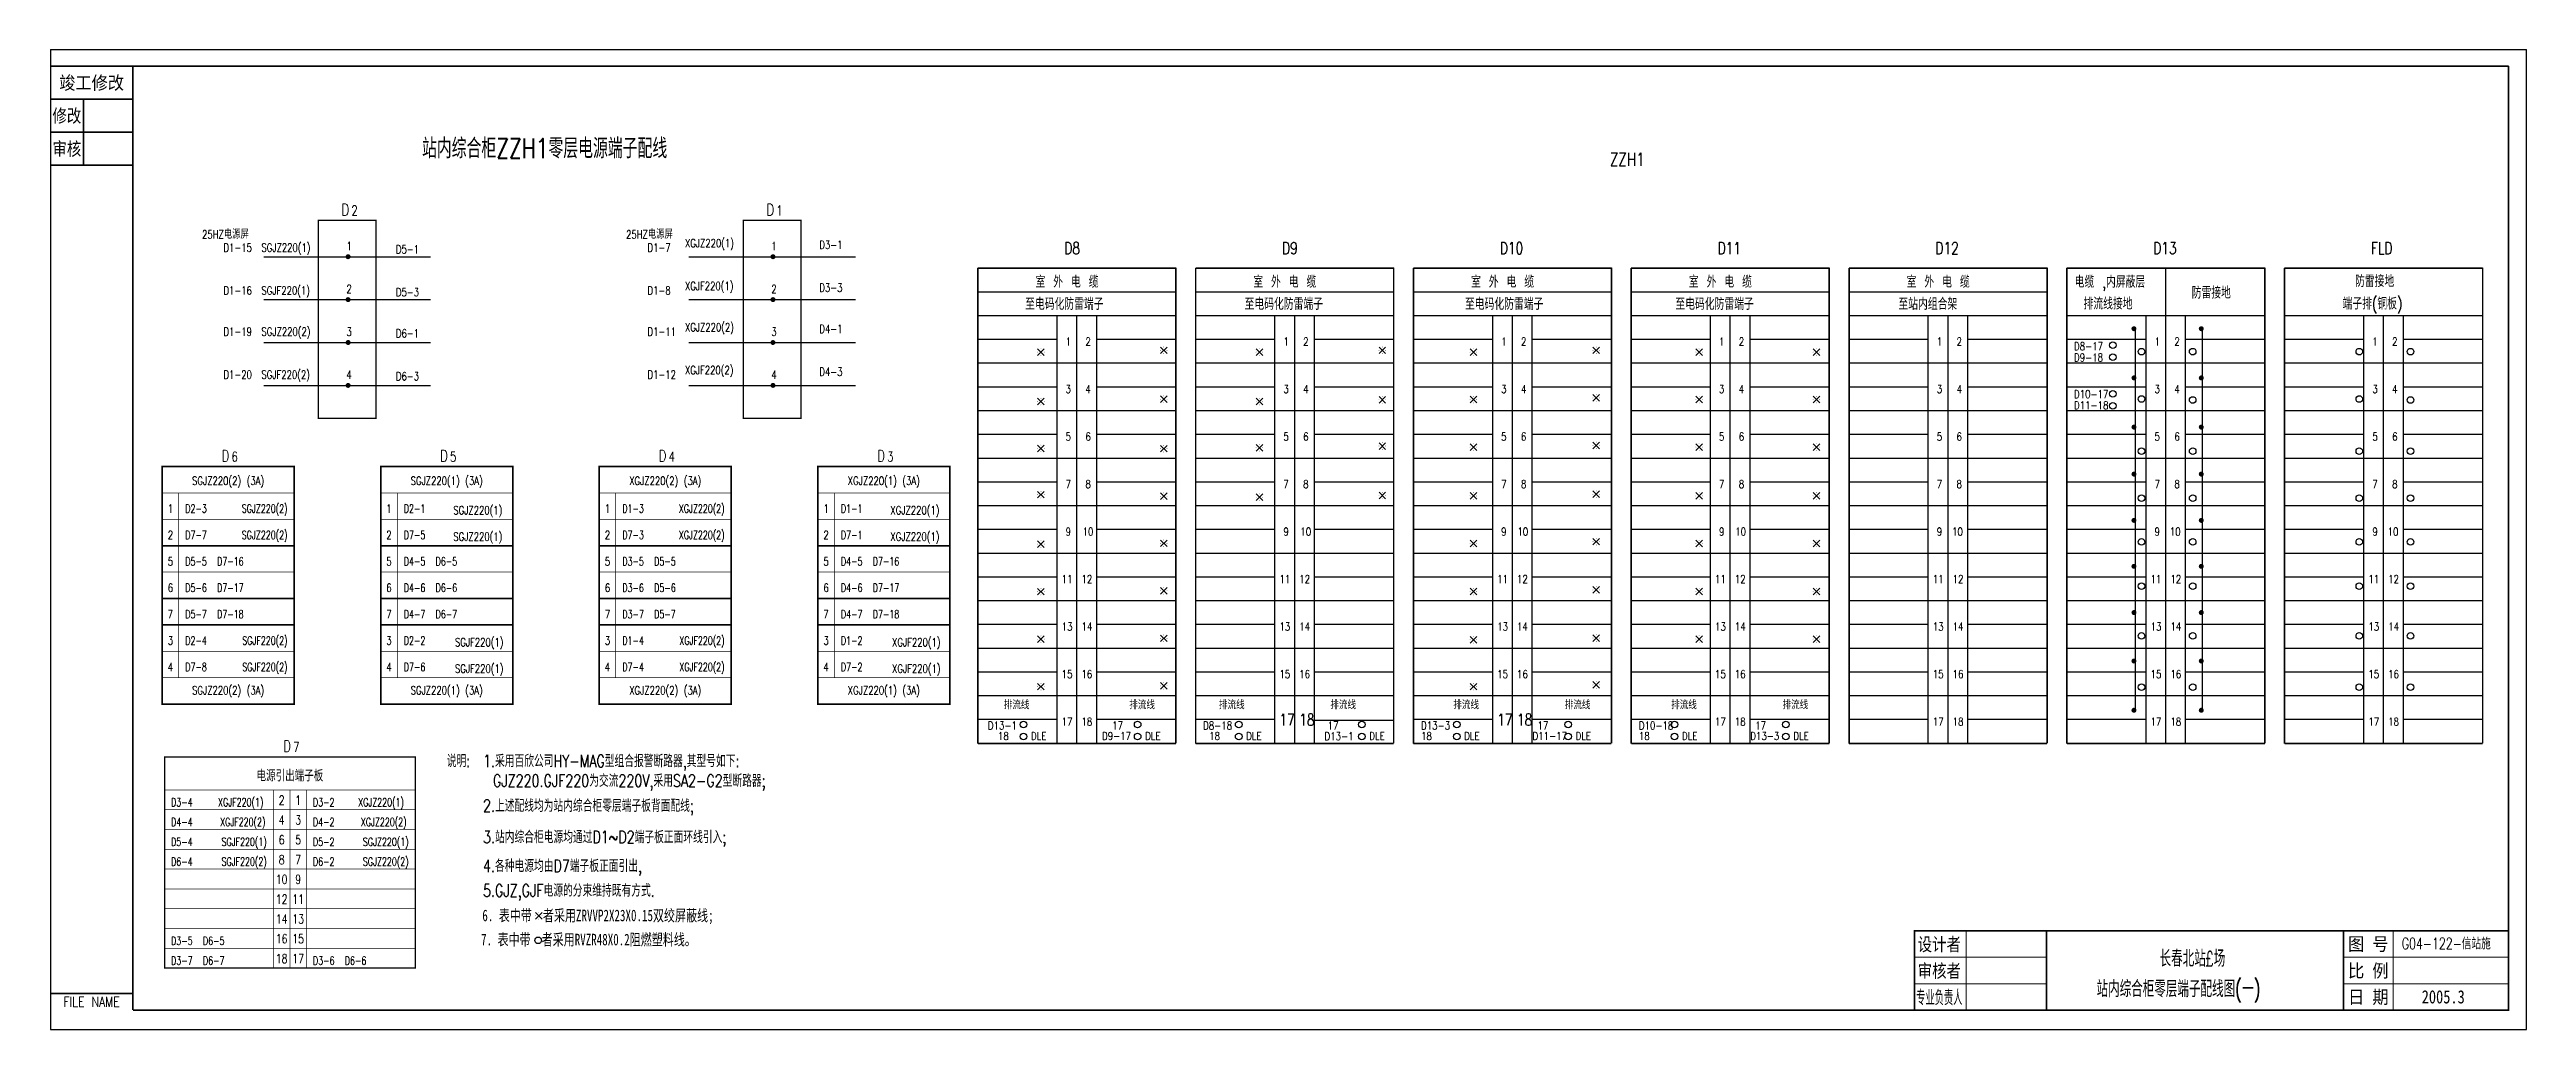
# Model space of a CAD drawing. Extents: x -281 to 469, y -216 to 81.
import ezdxf
from ezdxf.enums import TextEntityAlignment as Align

# ---------------------------------------------------------------- set-up
doc = ezdxf.new("R2010")
doc.units = 0
doc.linetypes.add('0', pattern=[0])
doc.linetypes.add('DASHEDX2', pattern=[1.5, 1, -0.5])
doc.layers.get('0').update_dxf_attribs({"linetype": 'CONTINUOUS'})
for name, color, linetype in [('1', 1, '0'), ('DEFINE', 7, 'CONTINUOUS'), ('LAYER1', 3, 'CONTINUOUS')]:
    doc.layers.add(name, color=color, linetype=linetype)
doc.styles.add('CHINESE', font='SimSun.ttf', dxfattribs={"width": 0.9})
doc.styles.add('HZ', font='TXT', dxfattribs={"width": 0.7, "bigfont": 'HZTXT'})
doc.styles.get("Standard").update_dxf_attribs({"font": 'txt.shx', "bigfont": 'hztxt.shx'})

# ---------------------------------------------------------------- blocks, each defined once
blk = doc.blocks.new('A$C2FBC17E7')
at = {"width": 0.8}
for p in [(-0.1, 0.16), (37.94, 0.16), (65.12, 0.16), (98.88, 0.16), (136.15, 0.16), (169.91, 0.16), (202.15, 0.16), (235.91, 0.16)]:
    blk.add_text('排流线', height=2.4, dxfattribs=at).set_placement(p)
blk = doc.blocks.new('F')
for p, q in [((1, 1), (-1, -1)), ((-1, 1), (1, -1))]:
    blk.add_line(p, q)
at = {"const_width": 0.1}
for points in [[(-1.05, 0, 1), (-0.95, 0, 1)], [(-0.05, 1, 1), (0.05, 1, 1)], [(0.95, 0, 1), (1.05, 0, 1)], [(-0.05, -1, 1), (0.05, -1, 1)]]:
    blk.add_lwpolyline(points, format="xyb", close=True, dxfattribs=at)

msp = doc.modelspace()

# ---------------------------------------------------------------- linework, layer by layer
for p, q in [((-281.09, 80.7), (469.28, 80.7)), ((-281.09, 80.7), (-281.09, -216.3)), ((469.28, -216.3), (469.28, 80.7)), ((-216.37, 17.91), (-165.87, 17.91)), ((-87.6, 17.91), (-37.1, 17.91)), ((0, -129.6), (0, 14.4)), ((0, -129.6), (0, 14.4)), ((360, -129.6), (360, 14.14)), ((-216.37, 4.91), (-165.87, 4.91)), ((-87.6, 4.91), (-37.1, 4.91)), ((24, -129.6), (24, 0)), ((30, -129.6), (30, 0)), ((36, -129.6), (36, 0)), ((90, -129.6), (90, 0)), ((96, -129.6), (96, 0)), ((102, -129.6), (102, 0)), ((156, -129.6), (156, 0)), ((162, -129.6), (162, 0)), ((168, -129.6), (168, 0)), ((222, -129.6), (222, 0)), ((228, -129.6), (228, 0)), ((234, -129.6), (234, 0)), ((288, -129.6), (288, 0)), ((288, -129.6), (288, 0)), ((294, -129.6), (294, 0)), ((294, -129.6), (294, 0)), ((300, -129.6), (300, 0)), ((300, -129.6), (300, 0)), ((354, -129.6), (354, 0)), ((366, -129.6), (366, 0)), ((420, -129.6), (420, 0)), ((426, -129.6), (426, 0)), ((432, -129.6), (432, 0)), ((24, -7.2), (0, -7.2)), ((60, -7.2), (36, -7.2)), ((90, -7.2), (66, -7.2)), ((126, -7.2), (102, -7.2)), ((156, -7.2), (132, -7.2)), ((192, -7.2), (168, -7.2)), ((222, -7.2), (198, -7.2)), ((258, -7.2), (234, -7.2)), ((258, -7.2), (234, -7.2)), ((288, -7.2), (264, -7.2)), ((324, -7.2), (300, -7.2)), ((324, -7.2), (300, -7.2)), ((324, -7.2), (300, -7.2)), ((354, -7.2), (330, -7.2)), ((350.65, -3.95), (350.65, -119.38)), ((390, -7.2), (366, -7.2)), ((371.05, -3.95), (371.05, -119.38)), ((420, -7.2), (396, -7.2)), ((456, -7.2), (432, -7.2)), ((-216.37, -8.09), (-165.87, -8.09)), ((-87.6, -8.09), (-37.1, -8.09)), ((390, -14.4), (330, -14.4)), ((456, -14.4), (396, -14.4)), ((-216.37, -21.09), (-165.87, -21.09)), ((-87.6, -21.09), (-37.1, -21.09)), ((24, -21.6), (0, -21.6)), ((60, -21.6), (36, -21.6)), ((90, -21.6), (66, -21.6)), ((126, -21.6), (102, -21.6)), ((156, -21.6), (132, -21.6)), ((192, -21.6), (168, -21.6)), ((222, -21.6), (198, -21.6)), ((258, -21.6), (234, -21.6)), ((258, -21.6), (234, -21.6)), ((288, -21.6), (264, -21.6)), ((324, -21.6), (300, -21.6)), ((324, -21.6), (300, -21.6)), ((324, -21.6), (300, -21.6)), ((354, -21.6), (330, -21.6)), ((390, -21.6), (366, -21.6)), ((420, -21.6), (396, -21.6)), ((456, -21.6), (432, -21.6)), ((60, -28.8), (0, -28.8)), ((126, -28.8), (66, -28.8)), ((192, -28.8), (132, -28.8)), ((258, -28.8), (198, -28.8)), ((324, -28.8), (264, -28.8)), ((390, -28.8), (330, -28.8)), ((456, -28.8), (396, -28.8)), ((24, -36), (0, -36)), ((60, -36), (36, -36)), ((90, -36), (66, -36)), ((126, -36), (102, -36)), ((156, -36), (132, -36)), ((192, -36), (168, -36)), ((222, -36), (198, -36)), ((258, -36), (234, -36)), ((258, -36), (234, -36)), ((288, -36), (264, -36)), ((324, -36), (300, -36)), ((324, -36), (300, -36)), ((324, -36), (300, -36)), ((354, -36), (330, -36)), ((390, -36), (366, -36)), ((420, -36), (396, -36)), ((456, -36), (432, -36)), ((60, -43.2), (0, -43.2)), ((126, -43.2), (66, -43.2)), ((192, -43.2), (132, -43.2)), ((258, -43.2), (198, -43.2)), ((324, -43.2), (264, -43.2)), ((390, -43.2), (330, -43.2)), ((456, -43.2), (396, -43.2)), ((24, -50.4), (0, -50.4)), ((60, -50.4), (36, -50.4)), ((90, -50.4), (66, -50.4)), ((126, -50.4), (102, -50.4)), ((156, -50.4), (132, -50.4)), ((192, -50.4), (168, -50.4)), ((222, -50.4), (198, -50.4)), ((258, -50.4), (234, -50.4)), ((258, -50.4), (234, -50.4)), ((288, -50.4), (264, -50.4)), ((324, -50.4), (300, -50.4)), ((324, -50.4), (300, -50.4)), ((324, -50.4), (300, -50.4)), ((354, -50.4), (330, -50.4)), ((390, -50.4), (366, -50.4)), ((420, -50.4), (396, -50.4)), ((456, -50.4), (432, -50.4)), ((60, -57.6), (0, -57.6)), ((126, -57.6), (66, -57.6)), ((192, -57.6), (132, -57.6)), ((258, -57.6), (198, -57.6)), ((324, -57.6), (264, -57.6)), ((390, -57.6), (330, -57.6)), ((456, -57.6), (396, -57.6)), ((24, -64.8), (0, -64.8)), ((60, -64.8), (36, -64.8)), ((90, -64.8), (66, -64.8)), ((126, -64.8), (102, -64.8)), ((156, -64.8), (132, -64.8)), ((192, -64.8), (168, -64.8)), ((222, -64.8), (198, -64.8)), ((258, -64.8), (234, -64.8)), ((258, -64.8), (234, -64.8)), ((288, -64.8), (264, -64.8)), ((324, -64.8), (300, -64.8)), ((324, -64.8), (300, -64.8)), ((324, -64.8), (300, -64.8)), ((354, -64.8), (330, -64.8)), ((390, -64.8), (366, -64.8)), ((420, -64.8), (396, -64.8)), ((456, -64.8), (432, -64.8)), ((60, -72), (0, -72)), ((126, -72), (66, -72)), ((192, -72), (132, -72)), ((258, -72), (198, -72)), ((324, -72), (264, -72)), ((390, -72), (330, -72)), ((456, -72), (396, -72)), ((24, -79.2), (0, -79.2)), ((60, -79.2), (36, -79.2)), ((90, -79.2), (66, -79.2)), ((126, -79.2), (102, -79.2)), ((156, -79.2), (132, -79.2)), ((192, -79.2), (168, -79.2)), ((222, -79.2), (198, -79.2)), ((258, -79.2), (234, -79.2)), ((258, -79.2), (234, -79.2)), ((288, -79.2), (264, -79.2)), ((324, -79.2), (300, -79.2)), ((324, -79.2), (300, -79.2)), ((324, -79.2), (300, -79.2)), ((354, -79.2), (330, -79.2)), ((390, -79.2), (366, -79.2)), ((420, -79.2), (396, -79.2)), ((456, -79.2), (432, -79.2)), ((60, -86.4), (0, -86.4)), ((126, -86.4), (66, -86.4)), ((192, -86.4), (132, -86.4)), ((258, -86.4), (198, -86.4)), ((324, -86.4), (264, -86.4)), ((390, -86.4), (330, -86.4)), ((456, -86.4), (396, -86.4)), ((24, -93.6), (0, -93.6)), ((60, -93.6), (36, -93.6)), ((90, -93.6), (66, -93.6)), ((126, -93.6), (102, -93.6)), ((156, -93.6), (132, -93.6)), ((192, -93.6), (168, -93.6)), ((222, -93.6), (198, -93.6)), ((258, -93.6), (234, -93.6)), ((258, -93.6), (234, -93.6)), ((288, -93.6), (264, -93.6)), ((324, -93.6), (300, -93.6)), ((324, -93.6), (300, -93.6)), ((324, -93.6), (300, -93.6)), ((354, -93.6), (330, -93.6)), ((390, -93.6), (366, -93.6)), ((420, -93.6), (396, -93.6)), ((456, -93.6), (432, -93.6)), ((60, -100.8), (0, -100.8)), ((126, -100.8), (66, -100.8)), ((192, -100.8), (132, -100.8)), ((258, -100.8), (198, -100.8)), ((324, -100.8), (264, -100.8)), ((390, -100.8), (330, -100.8)), ((456, -100.8), (396, -100.8)), ((24, -108), (0, -108)), ((60, -108), (36, -108)), ((90, -108), (66, -108)), ((126, -108), (102, -108)), ((156, -108), (132, -108)), ((192, -108), (168, -108)), ((222, -108), (198, -108)), ((258, -108), (234, -108)), ((258, -108), (234, -108)), ((288, -108), (264, -108)), ((324, -108), (300, -108)), ((324, -108), (300, -108)), ((324, -108), (300, -108)), ((354, -108), (330, -108)), ((390, -108), (366, -108)), ((420, -108), (396, -108)), ((456, -108), (432, -108)), ((60, -115.2), (0, -115.2)), ((126, -115.2), (66, -115.2)), ((192, -115.2), (132, -115.2)), ((258, -115.2), (198, -115.2)), ((324, -115.2), (264, -115.2)), ((390, -115.2), (330, -115.2)), ((456, -115.2), (396, -115.2)), ((24, -122.4), (0, -122.4)), ((60, -122.4), (36, -122.4)), ((90, -122.4), (66, -122.4)), ((126, -122.64), (102, -122.64)), ((156, -122.4), (132, -122.4)), ((192, -122.4), (168, -122.4)), ((222, -122.4), (198, -122.4)), ((258, -122.4), (234, -122.4)), ((258, -122.4), (234, -122.4)), ((288, -122.4), (264, -122.4)), ((324, -122.4), (300, -122.4)), ((324, -122.4), (300, -122.4)), ((324, -122.4), (300, -122.4)), ((354, -122.4), (330, -122.4)), ((390, -122.4), (366, -122.4)), ((420, -122.4), (396, -122.4)), ((456, -122.4), (432, -122.4)), ((-281.09, -216.3), (469.28, -216.3))]:
    msp.add_line(p, q)
for points, const_width in [([(-281.09, 75.7), (-256.09, 75.7)], 0.5), ([(-281.09, 65.7), (-256.09, 65.7)], 0.5), ([(-281.09, 55.7), (-256.09, 55.7)], 0.5), ([(-281.09, 45.7), (-256.09, 45.7)], 0.5), ([(-247.21, -45.68), (-207.21, -45.68), (-207.21, -117.68), (-247.21, -117.68), (-247.21, -45.68)], 0.5), ([(-180.98, -45.68), (-140.98, -45.68), (-140.98, -117.68), (-180.98, -117.68), (-180.98, -45.68)], 0.5), ([(-114.75, -45.68), (-74.75, -45.68), (-74.75, -117.68), (-114.75, -117.68), (-114.75, -45.68)], 0.5), ([(-48.51, -45.68), (-8.51, -45.68), (-8.51, -117.68), (-48.51, -117.68), (-48.51, -45.68)], 0.5), ([(-247.21, -53.68), (-207.21, -53.68)], 0.2), ([(-242.21, -109.68), (-242.21, -53.68)], 0.2), ([(-180.98, -53.68), (-140.98, -53.68)], 0.2), ([(-175.98, -109.68), (-175.98, -53.68)], 0.2), ([(-114.75, -53.68), (-74.75, -53.68)], 0.2), ([(-109.75, -109.68), (-109.75, -53.68)], 0.2), ([(-48.51, -53.68), (-8.51, -53.68)], 0.2), ([(-43.51, -109.68), (-43.51, -53.68)], 0.2), ([(-247.21, -61.68), (-207.21, -61.68)], 0.2), ([(-180.98, -61.68), (-140.98, -61.68)], 0.2), ([(-114.75, -61.68), (-74.75, -61.68)], 0.2), ([(-48.51, -61.68), (-8.51, -61.68)], 0.2), ([(-247.21, -69.68), (-207.21, -69.68)], 0.5), ([(-180.98, -69.68), (-140.98, -69.68)], 0.5), ([(-114.75, -69.68), (-74.75, -69.68)], 0.5), ([(-48.51, -69.68), (-8.51, -69.68)], 0.5), ([(-247.21, -77.68), (-207.21, -77.68)], 0.2), ([(-180.98, -77.68), (-140.98, -77.68)], 0.2), ([(-114.75, -77.68), (-74.75, -77.68)], 0.2), ([(-48.51, -77.68), (-8.51, -77.68)], 0.2), ([(-247.21, -85.68), (-207.21, -85.68)], 0.5), ([(-180.98, -85.68), (-140.98, -85.68)], 0.5), ([(-114.75, -85.68), (-74.75, -85.68)], 0.5), ([(-48.51, -85.68), (-8.51, -85.68)], 0.5), ([(-247.21, -93.68), (-207.21, -93.68)], 0.5), ([(-180.98, -93.68), (-140.98, -93.68)], 0.5), ([(-114.75, -93.68), (-74.75, -93.68)], 0.5), ([(-48.51, -93.68), (-8.51, -93.68)], 0.5), ([(-247.21, -101.68), (-207.21, -101.68)], 0.2), ([(-180.98, -101.68), (-140.98, -101.68)], 0.2), ([(-114.75, -101.68), (-74.75, -101.68)], 0.2), ([(-48.51, -101.68), (-8.51, -101.68)], 0.2), ([(-247.21, -109.68), (-207.21, -109.68)], 0.2), ([(-180.98, -109.68), (-140.98, -109.68)], 0.2), ([(-114.75, -109.68), (-74.75, -109.68)], 0.2), ([(-48.51, -109.68), (-8.51, -109.68)], 0.2), ([(-246.5, -133.68), (-170.5, -133.68), (-170.5, -197.68), (-246.5, -197.68), (-246.5, -133.68)], 0.4), ([(-246.5, -143.68), (-170.5, -143.68)], 0.2), ([(-246.5, -149.68), (-170.5, -149.68)], 0.2), ([(-213.5, -197.68), (-213.5, -143.68)], 0.2), ([(-208.5, -197.68), (-208.5, -143.68)], 0.2), ([(-203.5, -197.68), (-203.5, -143.68)], 0.2), ([(-246.5, -155.68), (-170.5, -155.68)], 0.2), ([(-246.5, -161.68), (-170.5, -161.68)], 0.2), ([(-246.5, -167.68), (-170.5, -167.68)], 0.2), ([(-246.5, -173.68), (-170.5, -173.68)], 0.2), ([(-246.5, -179.68), (-170.5, -179.68)], 0.2), ([(-246.5, -185.68), (-170.5, -185.68)], 0.2), ([(299.48, -186.43), (299.48, -210.43)], 0.3), ([(323.85, -186.43), (323.85, -210.43)], 0.5), ([(413.85, -186.43), (413.85, -210.43)], 0.5), ([(428.85, -186.43), (428.85, -210.43)], 0.3), ([(-246.5, -191.68), (-170.5, -191.68)], 0.2), ([(283.85, -194.43), (323.85, -194.43)], 0.3), ([(283.85, -202.43), (323.85, -202.43)], 0.3), ([(-281.09, -205.43), (-256.09, -205.43)], 0.5)]:
    msp.add_lwpolyline(points, dxfattribs=dict(const_width=const_width))
at = {"flags": 128}
for points, const_width in [([(-256.09, 75.7), (463.85, 75.7)], 0.5), ([(-256.09, 75.7), (-256.09, -210.43)], 0.5), ([(463.85, -186.43), (463.85, 75.7)], 0.5), ([(0, -129.6), (0, 14.4)], 0.48), ([(60, -129.6), (60, 14.4), (0, 14.4)], 0.48), ([(66, -129.6), (66, 14.4)], 0.48), ([(132, -129.6), (132, 14.4)], 0.48), ([(198, -129.6), (198, 14.4)], 0.48), ([(264, -129.6), (264, 14.4)], 0.48), ([(330, -129.6), (330, 14.4)], 0.48), ([(396, -129.6), (396, 14.4)], 0.48), ([(60, -129.6), (0, -129.6)], 0.48), ([(258, -129.6), (198, -129.6)], 0.48), ([(324, -129.6), (264, -129.6)], 0.48), ([(390, -129.6), (330, -129.6)], 0.48), ([(456, -129.6), (396, -129.6)], 0.48), ([(283.85, -210.43), (-256.09, -210.43)], 0.5)]:
    msp.add_lwpolyline(points, dxfattribs=dict(at, const_width=const_width))
at = {"color": 7}
for points, const_width in [([(-271.09, 45.7), (-271.09, 65.7)], 0.5), ([(413.85, -194.43), (463.85, -194.43)], 0.3), ([(413.85, -202.43), (463.85, -202.43)], 0.3)]:
    msp.add_lwpolyline(points, dxfattribs=dict(at, const_width=const_width))
at = {"const_width": 0.4}
for points in [[(-199.87, 28.91), (-182.37, 28.91), (-182.37, -31.09), (-199.87, -31.09)], [(-71.1, 28.91), (-53.6, 28.91), (-53.6, -31.09), (-71.1, -31.09)]]:
    msp.add_lwpolyline(points, close=True, dxfattribs=at)
at = {"const_width": 0.75}
for points in [[(-191.24, 17.91, 1), (-190.49, 17.91, 1)], [(-62.48, 17.91, 1), (-61.73, 17.91, 1)], [(-191.24, 4.91, 1), (-190.49, 4.91, 1)], [(-62.48, 4.91, 1), (-61.73, 4.91, 1)], [(-191.24, -8.09, 1), (-190.49, -8.09, 1)], [(-62.48, -8.09, 1), (-61.73, -8.09, 1)], [(349.96, -3.91, 1), (350.71, -3.91, 1)], [(370.36, -3.91, 1), (371.11, -3.91, 1)], [(-191.24, -21.09, 1), (-190.49, -21.09, 1)], [(-62.48, -21.09, 1), (-61.73, -21.09, 1)], [(349.96, -18.82, 1), (350.71, -18.82, 1)], [(370.36, -18.82, 1), (371.11, -18.82, 1)], [(349.96, -33.73, 1), (350.71, -33.73, 1)], [(370.36, -33.73, 1), (371.11, -33.73, 1)], [(349.96, -47.98, 1), (350.71, -47.98, 1)], [(370.36, -47.98, 1), (371.11, -47.98, 1)], [(349.96, -62, 1), (350.71, -62, 1)], [(370.36, -62, 1), (371.11, -62, 1)], [(349.96, -75.92, 1), (350.71, -75.92, 1)], [(370.36, -75.92, 1), (371.11, -75.92, 1)], [(349.96, -89.94, 1), (350.71, -89.94, 1)], [(370.36, -89.94, 1), (371.11, -89.94, 1)], [(349.96, -104.63, 1), (350.71, -104.63, 1)], [(370.36, -104.63, 1), (371.11, -104.63, 1)], [(349.96, -119.55, 1), (350.71, -119.55, 1)], [(370.36, -119.55, 1), (371.11, -119.55, 1)]]:
    msp.add_lwpolyline(points, format="xyb", close=True, dxfattribs=at)
at = {"color": 7, "const_width": 0.5}
msp.add_lwpolyline([(283.85, -210.43), (463.85, -210.43), (463.85, -186.43), (283.85, -186.43)], close=True, dxfattribs=at)
msp.add_lwpolyline([(283.85, -210.43), (463.85, -210.43), (463.85, -186.43), (283.85, -186.43)], close=True, dxfattribs=at)
for centre in [(343.96, -8.89), (343.96, -12.54), (352.63, -10.86), (368.13, -10.86), (418.63, -10.86), (434.13, -10.86), (343.96, -23.63), (343.96, -27.28), (352.63, -25.22), (368.13, -25.51), (418.63, -25.22), (434.13, -25.51), (352.63, -41.03), (368.13, -41.03), (418.63, -41.03), (434.13, -41.03), (352.63, -55.28), (368.13, -55.28), (418.63, -55.28), (434.13, -55.28), (352.63, -68.54), (368.13, -68.54), (418.63, -68.54), (434.13, -68.54), (352.63, -81.96), (368.13, -81.96), (418.63, -81.96), (434.13, -81.96), (352.63, -97.03), (368.13, -97.03), (418.63, -97.03), (434.13, -97.03), (352.63, -112.58), (368.13, -112.58), (418.63, -112.58), (434.13, -112.58), (13.81, -123.84), (13.81, -127.49), (48.41, -123.84), (48.41, -127.49), (79.03, -123.84), (79.03, -127.49), (116.34, -123.84), (116.34, -127.49), (145.1, -123.84), (145.1, -127.49), (178.86, -123.84), (178.86, -127.49), (211.1, -123.84), (211.1, -127.49), (244.86, -123.84), (244.86, -127.49), (-133.28, -189.29)]:
    msp.add_circle(centre, 1)
at = {"layer": '1'}
for p, q in [((60, 14.4), (0, 14.4)), ((66, -129.6), (66, 14.4)), ((66, -129.6), (66, 14.4)), ((126, 14.4), (66, 14.4)), ((132, -129.6), (132, 14.4)), ((132, -129.6), (132, 14.4)), ((192, 14.4), (132, 14.4)), ((258, 14.4), (198, 14.4)), ((198, -129.6), (198, 14.4)), ((198, -129.6), (198, 14.4)), ((264, -129.6), (264, 14.4)), ((264, -129.6), (264, 14.4)), ((324, 14.4), (264, 14.4)), ((330, -129.6), (330, 14.4)), ((330, -129.6), (330, 14.4)), ((390, 14.4), (330, 14.4)), ((396, -129.6), (396, 14.4)), ((396, -129.6), (396, 14.4)), ((456, 14.4), (396, 14.4)), ((60, 7.2), (0, 7.2)), ((60, 0), (0, 0)), ((126, 7.2), (66, 7.2)), ((126, 0), (66, 0)), ((192, 7.2), (132, 7.2)), ((192, 0), (132, 0)), ((258, 7.2), (198, 7.2)), ((258, 0), (198, 0)), ((324, 7.2), (264, 7.2)), ((324, 0), (264, 0)), ((324, 0), (264, 0)), ((390, 0), (330, 0)), ((456, 0), (396, 0)), ((60, -14.4), (0, -14.4)), ((126, -14.4), (66, -14.4)), ((192, -14.4), (132, -14.4)), ((258, -14.4), (198, -14.4)), ((258, -14.4), (198, -14.4)), ((324, -14.4), (264, -14.4)), ((324, -14.4), (264, -14.4)), ((324, -14.4), (264, -14.4)), ((258, -28.8), (198, -28.8)), ((324, -28.8), (264, -28.8)), ((324, -28.8), (264, -28.8)), ((258, -43.2), (198, -43.2)), ((324, -43.2), (264, -43.2)), ((324, -43.2), (264, -43.2)), ((258, -57.6), (198, -57.6)), ((324, -57.6), (264, -57.6)), ((324, -57.6), (264, -57.6)), ((258, -72), (198, -72)), ((324, -72), (264, -72)), ((324, -72), (264, -72)), ((258, -86.4), (198, -86.4)), ((324, -86.4), (264, -86.4)), ((324, -86.4), (264, -86.4)), ((258, -100.8), (198, -100.8)), ((324, -100.8), (264, -100.8)), ((324, -100.8), (264, -100.8)), ((258, -115.2), (198, -115.2)), ((324, -115.2), (264, -115.2)), ((324, -115.2), (264, -115.2))]:
    msp.add_line(p, q, dxfattribs=at)
at = {"layer": '1', "const_width": 0.48, "flags": 128}
for points in [[(126, -129.6), (126, 14.4), (66, 14.4)], [(192, -129.6), (192, 14.4), (132, 14.4)], [(258, -129.6), (258, 14.4), (198, 14.4)], [(324, -129.6), (324, 14.4), (264, 14.4)], [(390, -129.6), (390, 14.4), (330, 14.4)], [(456, -129.6), (456, 14.4), (396, 14.4)], [(126, -129.6), (66, -129.6)], [(192, -129.6), (132, -129.6)], [(258, -129.6), (198, -129.6)], [(324, -129.6), (264, -129.6)], [(324, -129.6), (264, -129.6)]]:
    msp.add_lwpolyline(points, dxfattribs=at)

# ---------------------------------------------------------------- block references
for p in [(19.09, -11.01), (56.31, -10.47), (85.32, -11.01), (122.55, -10.47), (150.16, -11.01), (187.38, -10.47), (218.57, -11.01), (254.11, -11.01), (19.09, -26), (56.31, -25.27), (85.32, -26), (122.55, -25.47), (150.16, -25.4), (187.38, -24.87), (218.57, -25.4), (254.11, -25.4), (19.09, -40.2), (56.31, -40.27), (85.32, -40), (122.55, -39.47), (150.16, -39.8), (187.38, -39.27), (218.57, -39.8), (254.11, -39.8), (19.09, -54.2), (56.31, -54.67), (85.32, -55), (122.55, -54.47), (150.16, -54.6), (187.38, -54.07), (218.57, -54.6), (254.11, -54.6), (187.38, -68.46), (19.09, -69.2), (56.31, -68.95), (150.16, -69), (218.57, -69), (254.11, -69), (19.09, -83.6), (56.31, -83.35), (150.16, -83.59), (187.38, -83.06), (218.57, -83.59), (254.11, -83.59), (19.09, -98), (56.31, -97.75), (150.16, -98.19), (187.38, -97.66), (218.57, -97.99), (254.11, -97.99), (19.09, -112.4), (56.31, -112.15), (150.16, -112.39), (187.38, -111.86), (-133.1, -181.85)]:
    msp.add_blockref('F', p)
at = {"layer": 'LAYER1'}
msp.add_blockref('A$C2FBC17E7', (7.93, -119.37), dxfattribs=at)

# ---------------------------------------------------------------- texts
at = {"style": 'CHINESE'}
for s, width, p in [('竣工修改', 0.9, (-268.59, 70.7)), ('修改', 0.8, (-276.09, 60.7)), ('审核', 0.8, (-276.09, 50.7)), ('设计者', 0.8, (291.35, -190.43)), ('图 号', 0.9, (421.35, -190.43)), ('审核者', 0.8, (291.35, -198.43)), ('比 例', 0.9, (421.35, -198.43)), ('专业负责人', 0.5, (291.35, -206.43)), ('日 期', 0.9, (421.35, -206.43))]:
    msp.add_text(s, height=4, dxfattribs=dict(at, width=width)).set_placement(p, align=Align.MIDDLE)
at = {"style": 'HZ', "width": 0.75}
msp.add_text('站内综合柜ZZH1零层电源端子配线', height=6, dxfattribs=at).set_placement((-131.31, 50.74), align=Align.MIDDLE_CENTER)
for s, height, width, p in [('ZZH1', 4, 0.75, (191.51, 45.41)), ('D', 3.5, 0.75, (-192.87, 30.41)), ('2', 3, 0.75, (-189.87, 30.41)), ('D', 3.5, 0.75, (-64.1, 30.41)), ('1', 3, 0.75, (-61.1, 30.41)), ('25HZ电源屏', 2.5, 0.75, (-235.12, 23.41)), ('25HZ电源屏', 2.5, 0.75, (-106.62, 23.41)), ('XGJZ220(1)', 2.5, 0.75, (-88.79, 20.77)), ('D3-1', 2.5, 0.75, (-48.04, 20.27)), ('D1-15', 2.5, 0.75, (-228.62, 19.41)), ('SGJZ220(1)', 2.5, 0.75, (-217.12, 19.41)), ('1', 2.5, 0.75, (-191.37, 19.91)), ('D5-1', 2.5, 0.75, (-176.37, 18.91)), ('D1-7', 2.5, 0.75, (-100.12, 19.41)), ('1', 2.5, 0.75, (-62.6, 19.91)), ('D8', 3.6, 0.75, (26.18, 18.71)), ('D9', 3.6, 0.75, (92.18, 18.71)), ('D10', 3.6, 0.75, (158.18, 18.71)), ('D11', 3.6, 0.75, (224.18, 18.71)), ('D12', 3.6, 0.75, (290.18, 18.71)), ('D13', 3.6, 0.75, (356.18, 18.71)), ('FLD', 3.6, 0.75, (422.18, 18.71)), ('D1-16', 2.5, 0.75, (-228.62, 6.41)), ('SGJF220(1)', 2.5, 0.75, (-217.12, 6.41)), ('2', 2.5, 0.75, (-191.37, 6.91)), ('D5-3', 2.5, 0.75, (-176.37, 5.91)), ('D1-8', 2.5, 0.75, (-100.12, 6.41)), ('XGJF220(1)', 2.5, 0.75, (-88.79, 7.77)), ('2', 2.5, 0.75, (-62.6, 6.91)), ('D3-3', 2.5, 0.75, (-48.04, 7.27)), ('室 外 电 缆', 3.6, 0.75, (17.45, 8.52)), ('室 外 电 缆', 3.6, 0.75, (83.45, 8.52)), ('室 外 电 缆', 3.6, 0.75, (149.45, 8.52)), ('室 外 电 缆', 3.6, 0.75, (215.45, 8.52)), ('室 外 电 缆', 3.6, 0.75, (281.45, 8.52)), ('电缆 ,内屏蔽层', 3.6, 0.75, (332.37, 8.52)), ('防雷接地', 3.6, 0.75, (367.83, 5.22)), ('防雷接地', 3.6, 0.75, (417.33, 8.72)), ('至电码化防雷端子', 3.6, 0.75, (14.32, 1.8)), ('至电码化防雷端子', 3.6, 0.75, (80.82, 1.8)), ('至电码化防雷端子', 3.6, 0.75, (147.6, 1.8)), ('至电码化防雷端子', 3.6, 0.75, (211.36, 1.8)), ('至站内组合架', 3.6, 0.75, (278.96, 1.8)), ('排流线接地', 3.6, 0.75, (335.06, 1.9)), ('端子排(铜板)', 3.6, 0.75, (413.56, 1.9)), ('D1-19', 2.5, 0.75, (-228.62, -6.07)), ('SGJZ220(2)', 2.5, 0.75, (-217.12, -6.07)), ('3', 2.5, 0.75, (-191.37, -6.09)), ('D6-1', 2.5, 0.75, (-176.37, -6.57)), ('D1-11', 2.5, 0.75, (-100.12, -6.07)), ('XGJZ220(2)', 2.5, 0.75, (-88.79, -4.71)), ('3', 2.5, 0.75, (-62.6, -6.09)), ('D4-1', 2.5, 0.75, (-48.04, -5.21)), ('1', 2.4, 0.8, (26.57, -9)), ('2', 2.4, 0.8, (32.57, -9)), ('1', 2.4, 0.8, (92.57, -9)), ('2', 2.4, 0.8, (98.57, -9)), ('1', 2.4, 0.8, (158.57, -9)), ('2', 2.4, 0.8, (164.57, -9)), ('1', 2.4, 0.8, (224.57, -9)), ('2', 2.4, 0.8, (230.57, -9)), ('1', 2.4, 0.8, (290.57, -9)), ('2', 2.4, 0.8, (296.57, -9)), ('1', 2.4, 0.8, (356.57, -9)), ('2', 2.4, 0.8, (362.57, -9)), ('1', 2.4, 0.8, (422.57, -9)), ('2', 2.4, 0.8, (428.57, -9)), ('XGJF220(2)', 2.5, 0.75, (-88.79, -17.71)), ('D8-17', 2.4, 0.8, (332.16, -10.43)), ('D9-18', 2.4, 0.8, (332.16, -13.84)), ('D1-20', 2.5, 0.75, (-228.62, -19.07)), ('SGJF220(2)', 2.5, 0.75, (-217.12, -19.07)), ('4', 2.5, 0.75, (-191.37, -19.09)), ('D6-3', 2.5, 0.75, (-176.37, -19.57)), ('D1-12', 2.5, 0.75, (-100.12, -19.07)), ('4', 2.5, 0.75, (-62.6, -19.09)), ('D4-3', 2.5, 0.75, (-48.04, -18.21)), ('3', 2.4, 0.8, (26.57, -23.4)), ('4', 2.4, 0.8, (32.57, -23.4)), ('3', 2.4, 0.8, (92.57, -23.4)), ('4', 2.4, 0.8, (98.57, -23.4)), ('3', 2.4, 0.8, (158.57, -23.4)), ('4', 2.4, 0.8, (164.57, -23.4)), ('3', 2.4, 0.8, (224.57, -23.4)), ('4', 2.4, 0.8, (230.57, -23.4)), ('3', 2.4, 0.8, (290.57, -23.4)), ('4', 2.4, 0.8, (296.57, -23.4)), ('3', 2.4, 0.8, (356.57, -23.4)), ('4', 2.4, 0.8, (362.57, -23.4)), ('3', 2.4, 0.8, (422.57, -23.4)), ('4', 2.4, 0.8, (428.57, -23.4)), ('D10-17', 2.4, 0.8, (332.16, -24.93)), ('D11-18', 2.4, 0.8, (332.16, -28.34)), ('5', 2.4, 0.8, (26.57, -37.8)), ('6', 2.4, 0.8, (32.57, -37.8)), ('5', 2.4, 0.8, (92.57, -37.8)), ('6', 2.4, 0.8, (98.57, -37.8)), ('5', 2.4, 0.8, (158.57, -37.8)), ('6', 2.4, 0.8, (164.57, -37.8)), ('5', 2.4, 0.8, (224.57, -37.8)), ('6', 2.4, 0.8, (230.57, -37.8)), ('5', 2.4, 0.8, (290.57, -37.8)), ('6', 2.4, 0.8, (296.57, -37.8)), ('5', 2.4, 0.8, (356.57, -37.8)), ('6', 2.4, 0.8, (362.57, -37.8)), ('5', 2.4, 0.8, (422.57, -37.8)), ('6', 2.4, 0.8, (428.57, -37.8)), ('D', 3.5, 0.75, (-229.21, -44.18)), ('6', 3, 0.75, (-226.21, -44.18)), ('D', 3.5, 0.75, (-162.98, -44.18)), ('5', 3, 0.75, (-159.98, -44.18)), ('D', 3.5, 0.75, (-96.75, -44.18)), ('4', 3, 0.75, (-93.75, -44.18)), ('D', 3.5, 0.75, (-30.51, -44.18)), ('3', 3, 0.75, (-27.51, -44.18)), ('7', 2.4, 0.8, (26.57, -52.2)), ('8', 2.4, 0.8, (32.57, -52.2)), ('7', 2.4, 0.8, (92.53, -52.2)), ('8', 2.4, 0.8, (98.57, -52.2)), ('7', 2.4, 0.8, (158.57, -52.2)), ('8', 2.4, 0.8, (164.57, -52.2)), ('7', 2.4, 0.8, (224.57, -52.2)), ('8', 2.4, 0.8, (230.57, -52.2)), ('7', 2.4, 0.8, (290.57, -52.2)), ('8', 2.4, 0.8, (296.57, -52.2)), ('7', 2.4, 0.8, (356.57, -52.2)), ('8', 2.4, 0.8, (362.57, -52.2)), ('7', 2.4, 0.8, (422.57, -52.2)), ('8', 2.4, 0.8, (428.57, -52.2)), ('SGJZ220(1)', 2.5, 0.75, (-158.98, -60.18)), ('XGJZ220(1)', 2.5, 0.75, (-26.52, -60.18)), ('SGJZ220(1)', 2.5, 0.75, (-158.98, -68.18)), ('XGJZ220(1)', 2.5, 0.75, (-26.52, -68.18)), ('9', 2.4, 0.8, (26.57, -66.6)), ('10', 2.4, 0.8, (31.71, -66.6)), ('9', 2.4, 0.8, (92.57, -66.6)), ('10', 2.4, 0.8, (97.71, -66.6)), ('9', 2.4, 0.8, (158.57, -66.6)), ('10', 2.4, 0.8, (163.49, -66.6)), ('9', 2.4, 0.8, (224.57, -66.6)), ('10', 2.4, 0.8, (229.49, -66.6)), ('9', 2.4, 0.8, (290.57, -66.6)), ('10', 2.4, 0.8, (295.2, -66.6)), ('9', 2.4, 0.8, (356.57, -66.6)), ('10', 2.4, 0.8, (361.2, -66.6)), ('9', 2.4, 0.8, (422.57, -66.6)), ('10', 2.4, 0.8, (427.2, -66.6)), ('11', 2.4, 0.8, (25.37, -81)), ('12', 2.4, 0.8, (31.37, -81)), ('11', 2.4, 0.8, (91.37, -81)), ('12', 2.4, 0.8, (97.37, -81)), ('11', 2.4, 0.8, (157.37, -81)), ('12', 2.4, 0.8, (163.37, -81)), ('11', 2.4, 0.8, (223.37, -81)), ('12', 2.4, 0.8, (229.37, -81)), ('11', 2.4, 0.8, (289.37, -81)), ('12', 2.4, 0.8, (295.37, -81)), ('11', 2.4, 0.8, (355.37, -81)), ('12', 2.4, 0.8, (361.37, -81)), ('11', 2.4, 0.8, (421.37, -81)), ('12', 2.4, 0.8, (427.37, -81)), ('SGJF220(1)', 2.5, 0.75, (-158.48, -100.18)), ('XGJF220(1)', 2.5, 0.75, (-26.02, -100.18)), ('13', 2.4, 0.8, (25.37, -95.4)), ('14', 2.4, 0.8, (31.37, -95.4)), ('13', 2.4, 0.8, (91.37, -95.4)), ('14', 2.4, 0.8, (97.37, -95.4)), ('13', 2.4, 0.8, (157.37, -95.4)), ('14', 2.4, 0.8, (163.37, -95.4)), ('13', 2.4, 0.8, (223.37, -95.4)), ('14', 2.4, 0.8, (229.37, -95.4)), ('13', 2.4, 0.8, (289.37, -95.4)), ('14', 2.4, 0.8, (295.37, -95.4)), ('13', 2.4, 0.8, (355.37, -95.4)), ('14', 2.4, 0.8, (361.37, -95.4)), ('13', 2.4, 0.8, (421.37, -95.4)), ('14', 2.4, 0.8, (427.37, -95.4)), ('SGJF220(1)', 2.5, 0.75, (-158.48, -108.18)), ('XGJF220(1)', 2.5, 0.75, (-26.02, -108.18)), ('15', 2.4, 0.8, (25.37, -109.8)), ('16', 2.4, 0.8, (31.37, -109.8)), ('15', 2.4, 0.8, (91.37, -109.8)), ('16', 2.4, 0.8, (97.37, -109.8)), ('15', 2.4, 0.8, (157.37, -109.8)), ('16', 2.4, 0.8, (163.37, -109.8)), ('15', 2.4, 0.8, (223.37, -109.8)), ('16', 2.4, 0.8, (229.37, -109.8)), ('15', 2.4, 0.8, (289.37, -109.8)), ('16', 2.4, 0.8, (295.37, -109.8)), ('15', 2.4, 0.8, (355.37, -109.8)), ('16', 2.4, 0.8, (361.37, -109.8)), ('15', 2.4, 0.8, (421.37, -109.8)), ('16', 2.4, 0.8, (427.37, -109.8)), ('D13-1', 2.4, 0.8, (3.01, -125.38)), ('18', 2.4, 0.8, (6.07, -128.56)), ('DLE', 2.4, 0.8, (16.07, -128.56)), ('17', 2.4, 0.8, (25.37, -124.2)), ('18', 2.4, 0.8, (31.37, -124.2)), ('D9-17', 2.4, 0.8, (37.61, -128.56)), ('17', 2.4, 0.8, (40.67, -125.38)), ('DLE', 2.4, 0.8, (50.67, -128.56)), ('D8-18', 2.4, 0.8, (68.23, -125.38)), ('18', 2.4, 0.8, (70.09, -128.56)), ('DLE', 2.4, 0.8, (81.3, -128.56)), ('17', 3.6, 0.75, (91.37, -124.2)), ('18', 3.6, 0.75, (97.37, -124.2)), ('D13-1', 2.4, 0.8, (105.03, -128.62)), ('17', 2.4, 0.8, (105.98, -125.38)), ('DLE', 2.4, 0.8, (118.6, -128.56)), ('D13-3', 2.4, 0.8, (134.29, -125.38)), ('18', 2.4, 0.8, (134.29, -128.56)), ('DLE', 2.4, 0.8, (147.36, -128.56)), ('17', 3.6, 0.75, (157.37, -124.2)), ('18', 3.6, 0.75, (163.37, -124.2)), ('D11-17', 2.4, 0.8, (168.06, -128.56)), ('17', 2.4, 0.8, (169.56, -125.38)), ('DLE', 2.4, 0.8, (181.12, -128.56)), ('D10-18', 2.4, 0.8, (200.29, -125.38)), ('18', 2.4, 0.8, (200.29, -128.56)), ('DLE', 2.4, 0.8, (213.36, -128.56)), ('17', 2.4, 0.8, (223.37, -124.2)), ('18', 2.4, 0.8, (229.37, -124.2)), ('D13-3', 2.4, 0.8, (234.06, -128.56)), ('17', 2.4, 0.8, (235.56, -125.38)), ('DLE', 2.4, 0.8, (247.12, -128.56)), ('17', 2.4, 0.8, (289.37, -124.2)), ('18', 2.4, 0.8, (295.37, -124.2)), ('17', 2.4, 0.8, (355.37, -124.2)), ('18', 2.4, 0.8, (361.37, -124.2)), ('17', 2.4, 0.8, (421.37, -124.2)), ('18', 2.4, 0.8, (427.37, -124.2)), ('D', 3.5, 0.75, (-210.5, -132.18)), ('7', 3, 0.75, (-207.5, -132.18))]:
    msp.add_text(s, height=height, dxfattribs=dict(width=width)).set_placement(p)
for s, height, width, p in [('SGJZ220(2) (3A)', 2.5, 0.75, (-227.21, -50.18)), ('SGJZ220(1) (3A)', 2.5, 0.75, (-160.98, -50.18)), ('XGJZ220(2) (3A)', 2.5, 0.75, (-94.75, -50.18)), ('XGJZ220(1) (3A)', 2.5, 0.75, (-28.51, -50.18)), ('SGJZ220(2) (3A)', 2.5, 0.75, (-227.21, -113.68)), ('SGJZ220(1) (3A)', 2.5, 0.75, (-160.98, -113.68)), ('XGJZ220(2) (3A)', 2.5, 0.75, (-94.75, -113.68)), ('XGJZ220(1) (3A)', 2.5, 0.75, (-28.51, -113.68)), ('电源引出端子板', 3.5, 0.75, (-208.5, -139.18)), ('FILE NAME', 3, 0.8, (-268.59, -207.93))]:
    msp.add_text(s, height=height, dxfattribs=dict(width=width)).set_placement(p, align=Align.MIDDLE)
at = {"width": 0.75}
for s, height, p in [('1', 2.5, (-244.71, -59.68)), ('1', 2.5, (-178.48, -59.68)), ('1', 2.5, (-112.25, -59.68)), ('1', 2.5, (-46.01, -59.68)), ('2', 2.5, (-244.71, -67.68)), ('2', 2.5, (-178.48, -67.68)), ('2', 2.5, (-112.25, -67.68)), ('2', 2.5, (-46.01, -67.68)), ('5', 2.5, (-244.71, -75.68)), ('5', 2.5, (-178.48, -75.68)), ('5', 2.5, (-112.25, -75.68)), ('5', 2.5, (-46.01, -75.68)), ('6', 2.5, (-244.71, -83.68)), ('6', 2.5, (-178.48, -83.68)), ('6', 2.5, (-112.25, -83.68)), ('6', 2.5, (-46.01, -83.68)), ('7', 2.5, (-244.71, -91.68)), ('7', 2.5, (-178.48, -91.68)), ('7', 2.5, (-112.25, -91.68)), ('7', 2.5, (-46.01, -91.68)), ('3', 2.5, (-244.71, -99.68)), ('3', 2.5, (-178.48, -99.68)), ('3', 2.5, (-112.25, -99.68)), ('3', 2.5, (-46.01, -99.68)), ('4', 2.5, (-244.71, -107.68)), ('4', 2.5, (-178.48, -107.68)), ('4', 2.5, (-112.25, -107.68)), ('4', 2.5, (-46.01, -107.68)), ('2', 2.75, (-211, -148.18)), ('1', 2.75, (-206, -148.18)), ('4', 2.75, (-211, -154.18)), ('6', 2.75, (-211, -160.18)), ('3', 2.75, (-206, -154.18)), ('5', 2.75, (-206, -160.18)), ('8', 2.75, (-211, -166.18)), ('7', 2.75, (-206, -166.18)), ('10', 2.75, (-211, -172.18)), ('9', 2.75, (-206, -172.18)), ('12', 2.75, (-211, -178.18)), ('11', 2.75, (-206, -178.18)), ('14', 2.75, (-211, -184.18)), ('16', 2.75, (-211, -190.18)), ('13', 2.75, (-206, -184.18)), ('15', 2.75, (-206, -190.18)), ('18', 2.75, (-211, -196.18)), ('17', 2.75, (-206, -196.18))]:
    msp.add_text(s, height=height, dxfattribs=at).set_placement(p, align=Align.CENTER)
at = {"width": 0.7}
for s, height, style, p in [('D2-3', 2.5, 'HZ', (-240.21, -59.68)), ('D2-1', 2.5, 'HZ', (-173.98, -59.68)), ('D1-3', 2.5, 'HZ', (-107.75, -59.68)), ('D1-1', 2.5, 'HZ', (-41.51, -59.68)), ('D7-7', 2.5, 'HZ', (-240.21, -67.68)), ('D7-5', 2.5, 'HZ', (-173.98, -67.68)), ('D7-3', 2.5, 'HZ', (-107.75, -67.68)), ('D7-1', 2.5, 'HZ', (-41.51, -67.68)), ('D5-5  D7-16', 2.5, 'HZ', (-240.21, -75.68)), ('D4-5  D6-5', 2.5, 'HZ', (-173.98, -75.68)), ('D3-5  D5-5', 2.5, 'HZ', (-107.75, -75.68)), ('D4-5  D7-16', 2.5, 'HZ', (-41.51, -75.68)), ('D5-6  D7-17', 2.5, 'HZ', (-240.21, -83.68)), ('D4-6  D6-6', 2.5, 'HZ', (-173.98, -83.68)), ('D3-6  D5-6', 2.5, 'HZ', (-107.75, -83.68)), ('D4-6  D7-17', 2.5, 'HZ', (-41.51, -83.68)), ('D5-7  D7-18', 2.5, 'HZ', (-240.21, -91.68)), ('D4-7  D6-7', 2.5, 'HZ', (-173.98, -91.68)), ('D3-7  D5-7', 2.5, 'HZ', (-107.75, -91.68)), ('D4-7  D7-18', 2.5, 'HZ', (-41.51, -91.68)), ('D2-4', 2.5, 'HZ', (-240.21, -99.68)), ('D2-2', 2.5, 'HZ', (-173.98, -99.68)), ('D1-4', 2.5, 'HZ', (-107.75, -99.68)), ('D1-2', 2.5, 'HZ', (-41.51, -99.68)), ('D7-8', 2.5, 'HZ', (-240.21, -107.68)), ('D7-6', 2.5, 'HZ', (-173.98, -107.68)), ('D7-4', 2.5, 'HZ', (-107.75, -107.68)), ('D7-2', 2.5, 'HZ', (-41.51, -107.68)), ('D3-4', 2.5, 'HZ', (-244.5, -148.68)), ('D3-2', 2.5, 'HZ', (-201.5, -148.68)), ('D4-4', 2.5, 'HZ', (-244.5, -154.68)), ('D4-2', 2.5, 'HZ', (-201.5, -154.68)), ('D5-4', 2.5, 'HZ', (-244.5, -160.68)), ('D6-4', 2.5, 'HZ', (-244.5, -166.68)), ('D5-2', 2.5, 'HZ', (-201.5, -160.68)), ('D6-2', 2.5, 'HZ', (-201.5, -166.68)), ('6. 表中带  者采用ZRVVP2X23X0.15双绞屏蔽线;', 3.5, 'CHINESE', (-150.19, -183.48)), ('7. 表中带  者采用RVZR48X0.2阻燃塑料线。', 3.5, 'CHINESE', (-150.57, -190.79)), ('D3-5  D6-5', 2.5, 'HZ', (-244.5, -190.68)), ('D3-7  D6-7', 2.5, 'HZ', (-244.5, -196.68)), ('D3-6  D6-6', 2.5, 'HZ', (-201.5, -196.68))]:
    msp.add_text(s, height=height, dxfattribs=dict(at, style=style)).set_placement(p)
at = {"style": 'HZ', "width": 0.7}
for s, p in [('SGJZ220(2)', (-209.21, -59.68)), ('XGJZ220(2)', (-76.75, -59.68)), ('SGJZ220(2)', (-209.21, -67.68)), ('XGJZ220(2)', (-76.75, -67.68)), ('SGJF220(2)', (-209.21, -99.68)), ('XGJF220(2)', (-76.75, -99.68)), ('SGJF220(2)', (-209.21, -107.68)), ('XGJF220(2)', (-76.75, -107.68)), ('XGJF220(1)', (-216.53, -148.68)), ('XGJZ220(1)', (-173.93, -148.68)), ('XGJF220(2)', (-215.91, -154.68)), ('XGJZ220(2)', (-173.12, -154.68)), ('SGJF220(1)', (-215.5, -160.68)), ('SGJF220(2)', (-215.5, -166.68)), ('SGJZ220(1)', (-172.5, -160.68)), ('SGJZ220(2)', (-172.5, -166.68))]:
    msp.add_text(s, height=2.5, dxfattribs=at).set_placement(p, align=Align.RIGHT)
at = {"linetype": 'DASHEDX2', "style": 'HZ', "width": 0.75}
for s, p in [('说明:', (-160.96, -136.8)), ('1.采用百欣公司HY-MAG型组合报警断路器,其型号如下:', (-149.96, -136.8)), ('GJZ220.GJF220为交流220V,采用SA2-G2型断路器;', (-146.96, -142.78)), ('2.上述配线均为站内综合柜零层端子板背面配线;', (-149.96, -150.35)), ('3.站内综合柜电源均通过D1~D2端子板正面环线引入;', (-149.96, -159.85)), ('4.各种电源均由D7端子板正面引出,', (-149.96, -168.6)), ('5.GJZ,GJF电源的分束维持既有方式.', (-149.96, -176.05))]:
    msp.add_text(s, height=3.75, dxfattribs=at).set_placement(p)
at = {"layer": 'DEFINE'}
for s, height, style, width, p in [('长春北站%%163场', 5, 'HZ', 0.7, (368.06, -194.53)), ('2005.3', 4, 'CHINESE', 0.8, (444.06, -206.43))]:
    msp.add_text(s, height=height, dxfattribs=dict(at, style=style, width=width)).set_placement(p, align=Align.MIDDLE)
at = {"layer": 'DEFINE', "color": 6, "style": 'HZ', "width": 0.7}
msp.add_text('G04-122-信站施', height=3.5, dxfattribs=at).set_placement((431.5, -192))
at = {"layer": 'DEFINE', "color": 5, "style": 'HZ', "width": 0.7}
msp.add_text('站内综合柜零层端子配线图(一)', height=5, dxfattribs=at).set_placement((339, -206.5))

doc.saveas('drawing.dxf')
